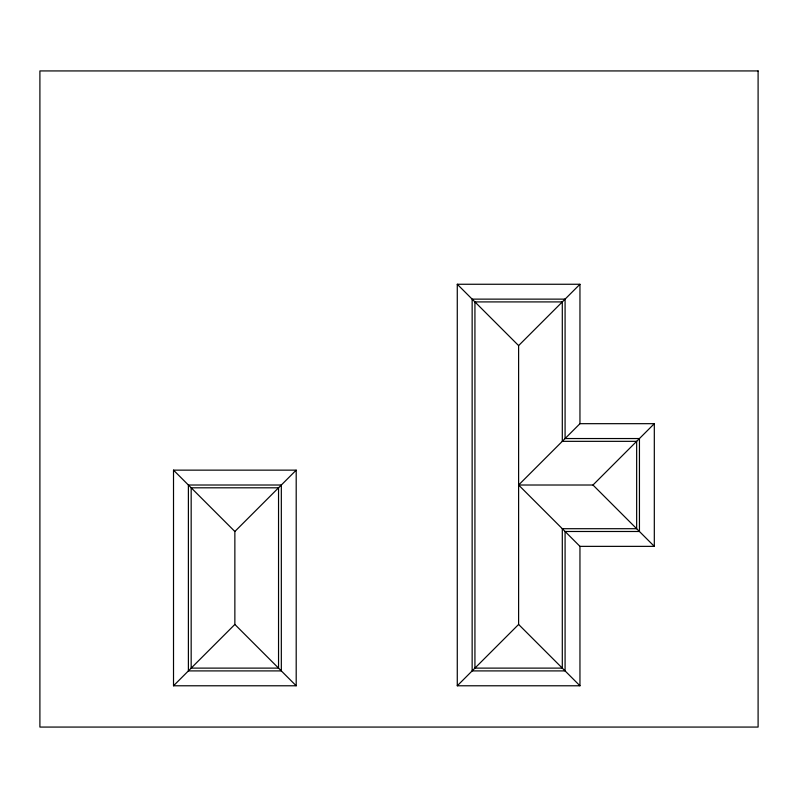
<?xml version="1.0" encoding="UTF-8"?>
<svg xmlns="http://www.w3.org/2000/svg" width="798" height="798" viewBox="0 0 798 798"><rect width="100%" height="100%" fill="white"/><g stroke="black" fill="none" stroke-linecap="round" stroke-linejoin="round"><path stroke-width="1.2" d="M296.198 685.781L234.861 624.435L234.861 531.488L296.198 470.142L173.515 470.142L173.515 685.781L296.198 685.781L296.198 470.142M173.515 685.781L234.861 624.435M457.274 685.781L518.61 624.435L518.61 345.604L579.956 284.258L457.274 284.258L457.274 685.781L579.956 685.781L579.956 546.361L518.61 485.014L579.956 423.678L579.956 284.258M518.61 485.014L592.974 485.014L654.31 423.678L579.956 423.678M579.956 546.361L654.31 546.361L654.31 423.678M457.274 284.258L518.61 345.604M592.974 485.014L654.31 546.361M518.61 624.435L579.956 685.781M173.515 470.142L234.861 531.488M758.1 70.932L39.9 70.932L39.9 727.068L758.1 727.068L758.1 70.932M565.084 299.13L472.147 299.13L472.147 670.909L565.084 670.909L565.084 531.488L639.447 531.488L639.447 438.541L565.084 438.541L565.084 299.13M562.301 301.913L474.93 301.913L474.93 668.116L562.301 668.116L562.301 528.705L636.654 528.705L636.654 441.334L562.301 441.334L562.301 301.913M281.325 485.014L188.388 485.014L188.388 670.909L281.325 670.909L281.325 485.014M278.542 487.807L191.171 487.807L191.171 668.116L278.542 668.116L278.542 487.807"/></g></svg>
